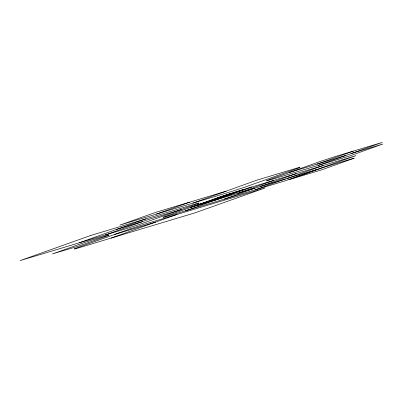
<?xml version="1.0" encoding="UTF-8"?>
<svg xmlns="http://www.w3.org/2000/svg" width="403" height="403" viewBox="0 0 403 403"><rect width="100%" height="100%" fill="white"/><g stroke="black" fill="none" stroke-linecap="round" stroke-linejoin="round"><path stroke-width="0.6" d="M156.399 214.104L189.556 202.195M79.326 242.782L145.831 218.884M192.946 203.107L256.897 180.131L299.54 167.3L299.983 167.552L245.467 186.937L231.72 191.44L119.988 225.065L155.251 212.517L226.098 191.198M105.279 234.969L148.445 219.464L181.3 209.575M191.37 207.192L200.493 203.913L210.789 200.815L201.666 204.094M196.518 205.641L205.641 202.366M206.502 202.427L215.625 199.147L225.917 196.049M185.279 210.895L251.734 187.017M111.173 238.072L176.529 214.592M316.965 164.172L353.209 151.145M237.856 193.299L273.929 180.337M224.315 199.147L254.651 188.241M318.249 165.401L382.24 142.41L334.767 156.696L321.025 161.2L266.499 180.589L266.912 180.851L349.673 155.946L382.85 144.027L351.421 153.483M260.081 186.609L296.145 173.653M255.044 189.899L285.374 178.997M287.102 178.479L323.166 165.522M289.016 172.58L345.981 155.437M213.625 199.43L231.393 194.085M116.467 229.433L142.461 221.615M190.115 207.57L217.247 199.404M215.63 199.989L317.317 169.386M114.699 234.41L155.815 222.033M225.71 195.153L216.587 198.432L230.859 193.606L225.71 195.153M243.961 189.566L216.794 199.329L198.115 204.951L222.441 196.291L243.961 189.566M354.192 158.157L321.589 169.87L288.855 179.723L323.826 167.295L354.192 158.157M90.897 235.417L20.15 260.59L128.366 228.022L142.118 223.519L199.067 203.253L198.624 202.996L90.897 235.417M88.438 241.105L52.365 253.94L78.555 246.137L109.027 235.292L108.583 235.04L88.438 241.105M130.058 228.944L74.288 248.787L74.731 249.039L194.992 212.849L265.139 187.924L143.811 224.436L130.058 228.944M220.073 196.911L163.15 217.167L163.593 217.419L284.735 180.962L356.015 155.634L233.816 192.407L220.073 196.911"/></g></svg>
